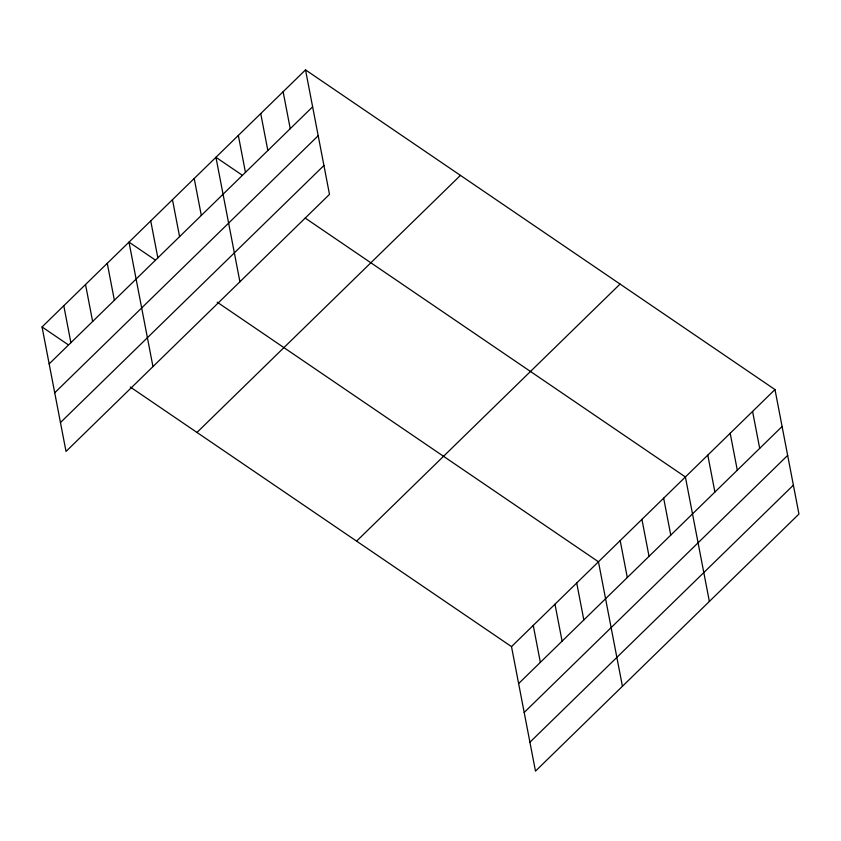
<?xml version="1.0" encoding="UTF-8"?>
<svg xmlns="http://www.w3.org/2000/svg" width="841" height="841" viewBox="0 0 841 841"><rect width="100%" height="100%" fill="white"/><g stroke="black" fill="none" stroke-linecap="round" stroke-linejoin="round"><path stroke-width="1.26" d="M305.514 69.887L329.493 194.376L66.019 451.438L42.05 326.949L305.514 69.887L774.982 389.562L798.95 514.051L535.486 771.113L511.507 646.624L130.271 387.018M49.167 363.89L312.631 106.828M54.728 392.779L318.192 135.716M60.457 422.55L323.932 165.488M196.973 432.442L460.437 175.38M356.584 541.131L620.059 284.069M511.507 646.624L774.982 389.562M518.624 683.565L782.088 426.503M524.185 712.464L787.66 455.391M529.914 742.225L793.389 485.162M241.756 174.865L215.937 157.288L239.916 281.777M305.23 218.092L685.394 476.963L709.373 601.452M154.818 259.701L128.999 242.113L152.967 366.613M217.209 302.192L598.456 561.788L622.424 686.288M42.05 326.949L67.869 344.526M752.579 411.407L759.696 448.358M730.188 433.262L737.305 470.203M707.796 455.107L714.903 492.059M663.665 498.166L670.771 535.118M641.925 519.381L649.042 556.322M620.185 540.584L627.302 577.525M576.716 583.002L583.833 619.943M554.976 604.206L562.093 641.157M533.247 625.42L540.353 662.361M283.123 91.732L290.24 128.673M260.731 113.588L267.848 150.528M238.339 135.433L245.446 172.373M194.208 178.492L201.314 215.433M172.468 199.706L179.585 236.647M150.728 220.91L157.845 257.851M107.259 263.328L114.376 300.269M85.519 284.531L92.636 321.472M63.79 305.746L70.896 342.686"/></g></svg>
